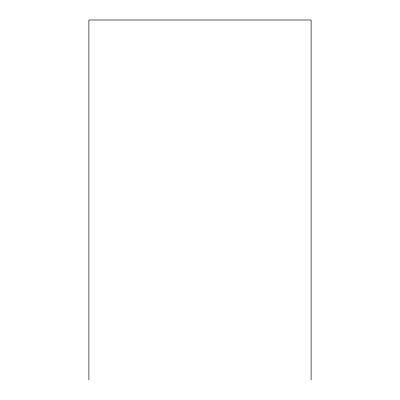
<?xml version="1.0" encoding="UTF-8"?>
<svg xmlns="http://www.w3.org/2000/svg" width="400" height="400" viewBox="0 0 400 400"><rect width="100%" height="100%" fill="white"/><g stroke="black" fill="none" stroke-linecap="round" stroke-linejoin="round"><path stroke-width="0.6" d="M311.105 380L311.105 20L88.895 20L88.895 380"/></g></svg>
